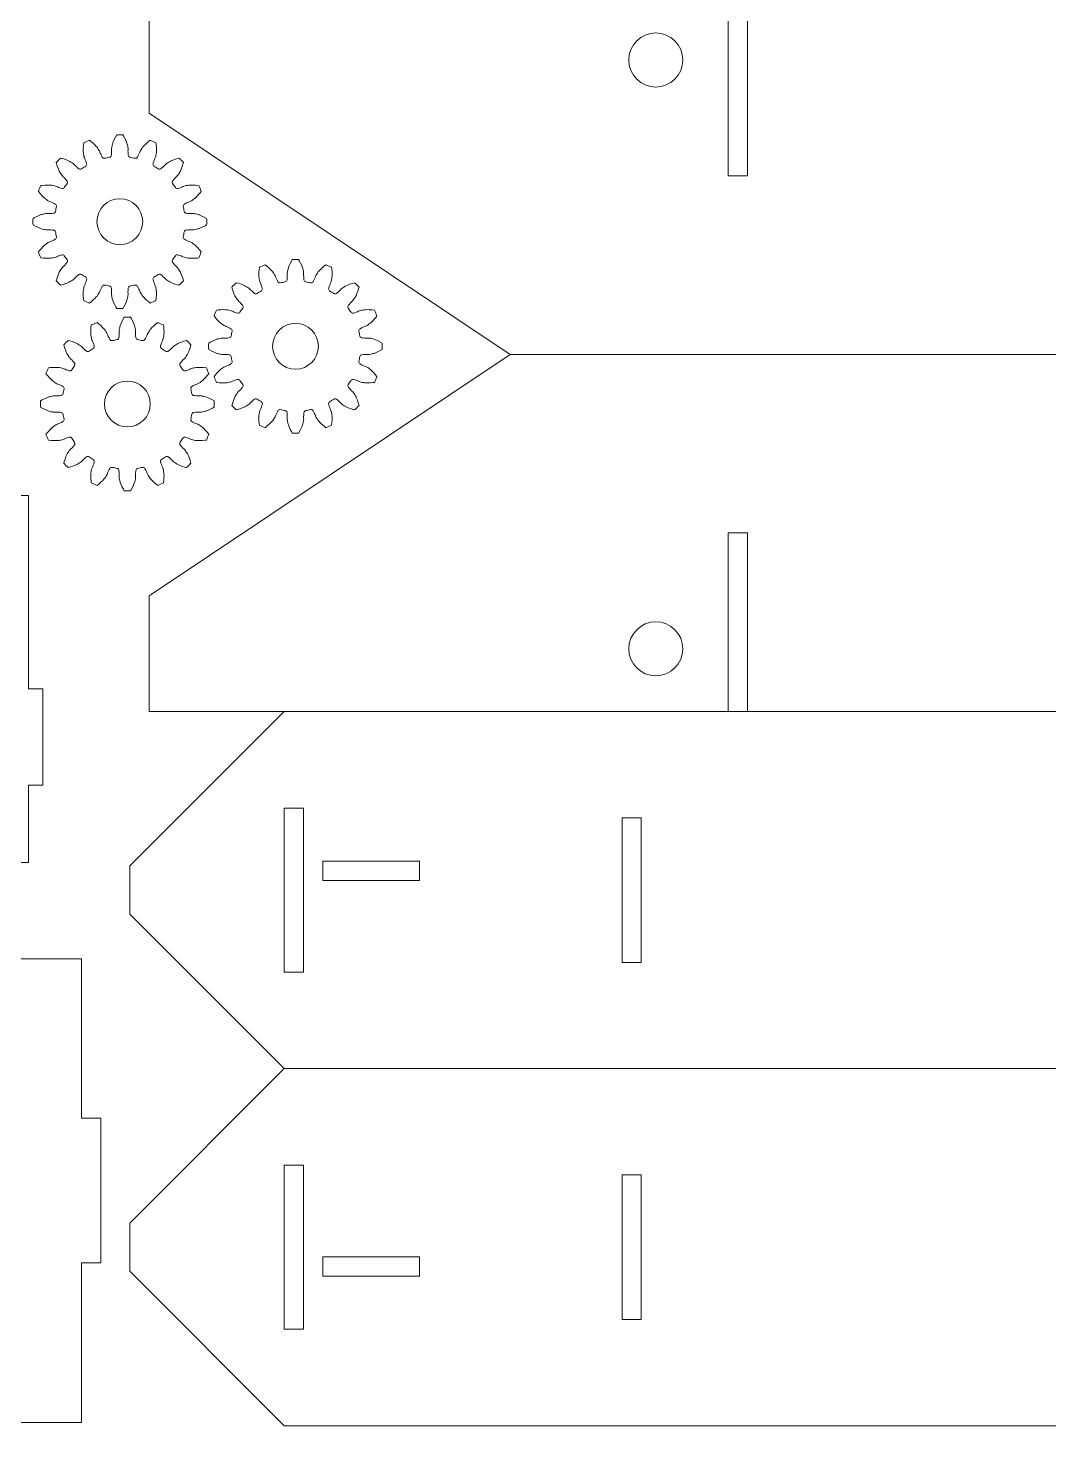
# Model space of a CAD drawing. Header units: millimetres. Extents: x -605 to 605, y -148 to 150.
# Drawn here: x 120.3 to 226, y -145.3 to 1.2 of the extents above; entities that cross this region are included whole.
import ezdxf

# ---------------------------------------------------------------- set-up
doc = ezdxf.new("R2010")
doc.units = ezdxf.units.MM
doc.header["$MEASUREMENT"] = 0
doc.layers.add('Default', color=7, linetype='Continuous')
doc.layers.add('PHOTOGATE_OBSTRU', color=7, linetype='Continuous')

msp = doc.modelspace()

# ---------------------------------------------------------------- linework, layer by layer
at = {"layer": 'Default', "color": 250, "lineweight": 9}
for points in [[(170.2183, -32.6154), (132.8017, -7.6154), (132.8017, 4.3846), (192.8017, 4.3846), (192.8017, -14.1154), (194.8017, -14.1154), (194.8017, 4.3846), (399.8017, 4.3846), (399.8017, -14.1154), (401.8017, -14.1154), (401.8017, 4.3846), (452.8017, 4.3846), (452.8017, -0.6154), (420.8017, -32.6154)], [(146.8017, -106.6154), (130.8017, -90.6154), (130.8017, -85.6154), (146.8017, -69.6154), (132.8017, -69.6154), (132.8017, -57.6154), (170.2183, -32.6154), (420.8017, -32.6154), (452.8017, -64.6154), (452.8017, -69.6154), (401.8017, -69.6154), (401.8017, -51.1154), (399.8017, -51.1154), (399.8017, -69.6154), (194.8017, -69.6154), (194.8017, -51.1154), (192.8017, -51.1154), (192.8017, -69.6154)], [(146.8017, -69.6154), (229.8017, -69.6154), (229.8017, -71.1154), (244.8017, -71.1154), (244.8017, -69.6154)], [(436.5517, -143.6154), (405.8017, -143.6154), (405.8017, -142.1154), (390.8017, -142.1154), (390.8017, -143.6154), (325.3017, -143.6154), (325.3017, -142.1154), (310.3017, -142.1154), (310.3017, -143.6154), (244.8017, -143.6154), (244.8017, -142.1154), (229.8017, -142.1154), (229.8017, -143.6154), (146.8017, -143.6154), (130.8017, -127.6154), (130.8017, -122.6154), (146.8017, -106.6154), (436.5517, -106.6154)]]:
    msp.add_lwpolyline(points, dxfattribs=at)
at = {"layer": 'Default', "color": 240, "lineweight": 9}
for points in [[(148.8017, -96.6154), (146.8017, -96.6154), (146.8017, -79.6154), (148.8017, -79.6154), (148.8017, -96.6154)], [(181.8017, -80.6154), (181.8017, -95.6154), (183.8017, -95.6154), (183.8017, -80.6154), (181.8017, -80.6154)], [(150.8017, -87.1154), (160.8017, -87.1154), (160.8017, -85.1154), (150.8017, -85.1154), (150.8017, -87.1154)], [(148.8017, -116.6154), (146.8017, -116.6154), (146.8017, -133.6154), (148.8017, -133.6154), (148.8017, -116.6154)], [(181.8017, -132.6154), (181.8017, -117.6154), (183.8017, -117.6154), (183.8017, -132.6154), (181.8017, -132.6154)], [(150.8017, -126.1154), (160.8017, -126.1154), (160.8017, -128.1154), (150.8017, -128.1154), (150.8017, -126.1154)]]:
    msp.add_lwpolyline(points, dxfattribs=at)
for points in [[(182.5017, -2.1155), (182.5017, -3.6619), (183.7553, -4.9155), (185.3017, -4.9155), (186.8481, -4.9155), (188.1017, -3.6619), (188.1017, -2.1155), (188.1017, -0.5691), (186.8481, 0.6846), (185.3017, 0.6846), (183.7553, 0.6846), (182.5017, -0.5691), (182.5017, -2.1155)], [(129.7643, -21.2395), (131.076, -21.2395), (132.1393, -20.1762), (132.1393, -18.8645), (132.1393, -17.5528), (131.076, -16.4895), (129.7643, -16.4895), (128.4527, -16.4895), (127.3893, -17.5528), (127.3893, -18.8645), (127.3893, -20.1762), (128.4526, -21.2395), (129.7643, -21.2395)], [(147.9642, -34.1501), (149.2759, -34.1501), (150.3392, -33.0868), (150.3392, -31.7751), (150.3392, -30.4634), (149.2759, -29.4001), (147.9642, -29.4001), (146.6526, -29.4001), (145.5892, -30.4634), (145.5892, -31.7751), (145.5892, -33.0868), (146.6525, -34.1501), (147.9642, -34.1501)], [(130.5468, -40.1287), (131.8585, -40.1287), (132.9218, -39.0655), (132.9218, -37.7537), (132.9218, -36.4421), (131.8585, -35.3787), (130.5468, -35.3787), (129.2352, -35.3787), (128.1718, -36.4421), (128.1718, -37.7537), (128.1718, -39.0655), (129.2351, -40.1287), (130.5468, -40.1287)], [(182.5017, -63.1155), (182.5017, -61.5691), (183.7553, -60.3155), (185.3017, -60.3155), (186.8481, -60.3155), (188.1017, -61.5691), (188.1017, -63.1155), (188.1017, -64.6619), (186.8481, -65.9155), (185.3017, -65.9155), (183.7553, -65.9155), (182.5017, -64.6619), (182.5017, -63.1155)]]:
    msp.add_open_spline(points, degree=3, knots=[0, 0, 0, 0, 1, 1, 1, 2, 2, 2, 3, 3, 3, 4, 4, 4, 4], dxfattribs=at)
at = {"layer": 'Default', "color": 250, "lineweight": 9}
for points in [[(130.6389, -25.7426), (130.6512, -25.6411), (130.7241, -25.5572), (130.823, -25.531), (130.9957, -25.5035), (131.1673, -25.4694), (131.3374, -25.4286), (131.4388, -25.415), (131.5383, -25.4646), (131.5885, -25.5538), (131.6996, -25.751), (131.8019, -25.987), (131.8253, -26.0557), (131.8558, -26.1453), (131.9066, -26.2482), (131.9244, -26.2773), (132.013, -26.4222), (132.1551, -26.6093), (132.204, -26.6666), (132.3785, -26.871), (132.759, -27.19), (132.9057, -27.2985), (133.109, -27.2227), (133.3095, -27.1397), (133.5067, -27.0495), (133.5607, -26.6892), (133.5666, -26.2407), (133.5561, -26.1066), (133.5444, -25.9573), (133.4986, -25.7166), (133.4786, -25.6335), (133.4626, -25.5671), (133.4128, -25.4492), (133.3919, -25.4067), (133.328, -25.2768), (133.235, -24.9936), (133.2045, -24.8844), (133.1769, -24.7858), (133.2122, -24.6805), (133.2935, -24.6184), (133.4426, -24.5268), (133.5881, -24.4297), (133.7296, -24.327), (133.8181, -24.2756), (133.929, -24.2833), (134.0095, -24.3465), (134.1876, -24.4863), (134.3724, -24.6651), (134.4203, -24.7195), (134.4828, -24.7907), (134.5692, -24.8664), (134.5967, -24.8864), (134.7341, -24.9864), (134.937, -25.1049), (135.0041, -25.1391), (135.2434, -25.2611), (135.7171, -25.4103), (135.8941, -25.4543), (136.0529, -25.3066), (136.2064, -25.1531), (136.3541, -24.9942), (136.2661, -24.6407), (136.1, -24.2242), (136.0389, -24.1042), (135.9709, -23.9708), (135.8365, -23.766), (135.7862, -23.6969), (135.7461, -23.6418), (135.655, -23.5517), (135.6194, -23.5205), (135.5106, -23.4249), (135.3163, -23.1989), (135.2463, -23.1097), (135.1832, -23.0292), (135.1754, -22.9183), (135.2268, -22.8298), (135.3295, -22.6883), (135.4268, -22.5428), (135.5182, -22.3937), (135.5803, -22.3124), (135.6857, -22.2771), (135.7842, -22.3047), (136.0023, -22.3656), (136.2415, -22.46), (136.3066, -22.4921), (136.3915, -22.5339), (136.5002, -22.5708), (136.5334, -22.5788), (136.6985, -22.6186), (136.9313, -22.6504), (137.0064, -22.6563), (137.2742, -22.6774), (137.7689, -22.634), (137.9493, -22.6069), (138.0395, -22.4095), (138.1226, -22.2091), (138.1983, -22.0059), (137.9817, -21.7129), (137.6687, -21.3916), (137.5664, -21.3042), (137.4526, -21.207), (137.25, -21.0692), (137.1771, -21.0246), (137.119, -20.989), (137.0003, -20.9407), (136.9555, -20.9254), (136.8185, -20.8787), (136.5524, -20.7442), (136.4536, -20.6887), (136.3644, -20.6385), (136.3149, -20.539), (136.3285, -20.4376), (136.3692, -20.2675), (136.4034, -20.0959), (136.4308, -19.9232), (136.457, -19.8243), (136.5409, -19.7513), (136.6425, -19.7391), (136.8672, -19.7118), (137.1244, -19.7077), (137.1968, -19.7124), (137.2912, -19.7185), (137.4058, -19.7109), (137.4395, -19.7056), (137.6073, -19.6792), (137.8345, -19.6195), (137.9062, -19.5961), (138.1617, -19.5133), (138.6021, -19.2838), (138.7584, -19.1898), (138.7663, -18.9729), (138.7663, -18.756), (138.7584, -18.5392), (138.4462, -18.3513), (138.0341, -18.1744), (137.9062, -18.1328), (137.7638, -18.0865), (137.5238, -18.0367), (137.4395, -18.0234), (137.3721, -18.0127), (137.244, -18.0136), (137.1968, -18.0166), (137.0523, -18.0259), (136.755, -18.0035), (136.6425, -17.9899), (136.5409, -17.9777), (136.457, -17.9047), (136.4308, -17.8058), (136.4034, -17.633), (136.3692, -17.4615), (136.3285, -17.2913), (136.3149, -17.19), (136.3644, -17.0906), (136.4536, -17.0404), (136.6509, -16.9292), (136.8868, -16.8269), (136.9555, -16.8036), (137.0451, -16.773), (137.148, -16.7222), (137.1771, -16.7044), (137.3221, -16.6158), (137.5091, -16.4737), (137.5664, -16.4248), (137.7708, -16.2503), (138.0898, -15.8698), (138.1983, -15.7231), (138.1226, -15.5198), (138.0395, -15.3194), (137.9493, -15.1221), (137.589, -15.0681), (137.1405, -15.0622), (137.0064, -15.0727), (136.8571, -15.0844), (136.6164, -15.1303), (136.5334, -15.1502), (136.4671, -15.1662), (136.349, -15.216), (136.3066, -15.2369), (136.1767, -15.3008), (135.8934, -15.3938), (135.7842, -15.4244), (135.6857, -15.4519), (135.5803, -15.4166), (135.5182, -15.3353), (135.4268, -15.1862), (135.3295, -15.0407), (135.2268, -14.8992), (135.1754, -14.8107), (135.1832, -14.6998), (135.2463, -14.6192), (135.3861, -14.4412), (135.5649, -14.2564), (135.6194, -14.2085), (135.6905, -14.146), (135.7662, -14.0597), (135.7862, -14.032), (135.8862, -13.8948), (136.0047, -13.6919), (136.0389, -13.6248), (136.1609, -13.3854), (136.3101, -12.9117), (136.3541, -12.7347), (136.2064, -12.5759), (136.0529, -12.4224), (135.8941, -12.2747), (135.5406, -12.3627), (135.124, -12.5289), (135.0041, -12.5899), (134.8706, -12.6579), (134.6658, -12.7922), (134.5967, -12.8426), (134.5416, -12.8827), (134.4516, -12.9739), (134.4203, -13.0094), (134.3248, -13.1182), (134.0987, -13.3125), (134.0095, -13.3825), (133.929, -13.4457), (133.8181, -13.4534), (133.7296, -13.402), (133.5881, -13.2993), (133.4426, -13.2021), (133.2935, -13.1106), (133.2122, -13.0485), (133.1769, -12.9432), (133.2045, -12.8445), (133.2654, -12.6266), (133.3599, -12.3873), (133.3919, -12.3223), (133.4337, -12.2373), (133.4706, -12.1286), (133.4786, -12.0955), (133.5184, -11.9303), (133.5502, -11.6975), (133.5561, -11.6224), (133.5773, -11.3546), (133.5338, -10.8599), (133.5067, -10.6795), (133.3095, -10.5893), (133.109, -10.5062), (132.9057, -10.4305), (132.6127, -10.6471), (132.2914, -10.96), (132.204, -11.0624), (132.1068, -11.1762), (131.969, -11.3789), (131.9244, -11.4517), (131.8888, -11.5098), (131.8405, -11.6285), (131.8253, -11.6733), (131.7787, -11.8104), (131.6441, -12.0764), (131.5885, -12.1752), (131.5383, -12.2644), (131.4388, -12.314), (131.3374, -12.3004), (131.1673, -12.2596), (130.9957, -12.2254), (130.823, -12.198), (130.7241, -12.1718), (130.6512, -12.0879), (130.6389, -11.9864), (130.6118, -11.7616), (130.6075, -11.5044), (130.6122, -11.432), (130.6183, -11.3376), (130.6107, -11.2229), (130.6054, -11.1893), (130.579, -11.0215), (130.5193, -10.7943), (130.4961, -10.7226), (130.4131, -10.4671), (130.1836, -10.0267), (130.0896, -9.8704), (129.8728, -9.8624), (129.6558, -9.8624), (129.439, -9.8704), (129.2513, -10.1826), (129.0742, -10.5947), (129.0326, -10.7226), (128.9863, -10.8651), (128.9365, -11.105), (128.9232, -11.1893), (128.9126, -11.2567), (128.9134, -11.3848), (128.9164, -11.432), (128.9258, -11.5764), (128.9033, -11.8738), (128.8897, -11.9864), (128.8775, -12.0879), (128.8046, -12.1718), (128.7057, -12.198), (128.5329, -12.2254), (128.3613, -12.2596), (128.1912, -12.3004), (128.0898, -12.314), (127.9904, -12.2644), (127.9402, -12.1752), (127.8291, -11.978), (127.7268, -11.742), (127.7034, -11.6733), (127.6729, -11.5837), (127.622, -11.4808), (127.6043, -11.4517), (127.5156, -11.3067), (127.3735, -11.1197), (127.3246, -11.0624), (127.1502, -10.858), (126.7696, -10.539), (126.6229, -10.4305), (126.4197, -10.5062), (126.2192, -10.5893), (126.0219, -10.6795), (125.9679, -11.0397), (125.962, -11.4883), (125.9725, -11.6224), (125.9843, -11.7716), (126.0301, -12.0123), (126.0501, -12.0955), (126.066, -12.1618), (126.1158, -12.2798), (126.1367, -12.3223), (126.2006, -12.4521), (126.2937, -12.7354), (126.3242, -12.8445), (126.3517, -12.9432), (126.3164, -13.0485), (126.2351, -13.1106), (126.086, -13.2021), (125.9405, -13.2993), (125.799, -13.402), (125.7105, -13.4534), (125.5997, -13.4457), (125.5192, -13.3825), (125.341, -13.2426), (125.1562, -13.0639), (125.1083, -13.0094), (125.0458, -12.9383), (124.9595, -12.8626), (124.9319, -12.8426), (124.7946, -12.7426), (124.5917, -12.6241), (124.5246, -12.5899), (124.2852, -12.4679), (123.8115, -12.3187), (123.6345, -12.2747), (123.4757, -12.4224), (123.3223, -12.5759), (123.1745, -12.7347), (123.2625, -13.0883), (123.4287, -13.5049), (123.4897, -13.6248), (123.5577, -13.7582), (123.6922, -13.963), (123.7424, -14.032), (123.7825, -14.0873), (123.8737, -14.1773), (123.9092, -14.2085), (124.018, -14.304), (124.2123, -14.5301), (124.2823, -14.6192), (124.3455, -14.6998), (124.3532, -14.8107), (124.3018, -14.8992), (124.1991, -15.0407), (124.1019, -15.1862), (124.0104, -15.3353), (123.9483, -15.4166), (123.843, -15.4519), (123.7444, -15.4244), (123.5264, -15.3633), (123.2872, -15.2689), (123.2221, -15.2369), (123.1371, -15.1951), (123.0284, -15.1582), (122.9953, -15.1502), (122.8301, -15.1104), (122.5974, -15.0786), (122.5223, -15.0727), (122.2544, -15.0516), (121.7597, -15.095), (121.5793, -15.1221), (121.4891, -15.3194), (121.4061, -15.5198), (121.3304, -15.7231), (121.547, -16.0161), (121.8599, -16.3374), (121.9622, -16.4248), (122.0761, -16.522), (122.2787, -16.6599), (122.3515, -16.7044), (122.4097, -16.74), (122.5283, -16.7883), (122.5731, -16.8036), (122.7102, -16.8502), (122.9763, -16.9847), (123.0751, -17.0404), (123.1642, -17.0906), (123.2138, -17.19), (123.2002, -17.2913), (123.1594, -17.4615), (123.1253, -17.633), (123.0979, -17.8058), (123.0716, -17.9047), (122.9878, -17.9777), (122.8862, -17.9899), (122.6614, -18.0171), (122.4042, -18.0213), (122.3319, -18.0166), (122.2374, -18.0105), (122.1228, -18.0181), (122.0892, -18.0234), (121.9213, -18.0498), (121.6941, -18.1095), (121.6225, -18.1328), (121.3669, -18.2157), (120.9265, -18.4452), (120.7702, -18.5392), (120.7624, -18.756), (120.7624, -18.9729), (120.7702, -19.1898), (121.0824, -19.3776), (121.4945, -19.5546), (121.6225, -19.5961), (121.7649, -19.6425), (122.0048, -19.6923), (122.0892, -19.7056), (122.1565, -19.7163), (122.2846, -19.7154), (122.3319, -19.7124), (122.4763, -19.703), (122.7736, -19.7254), (122.8862, -19.7391), (122.9878, -19.7513), (123.0716, -19.8243), (123.0979, -19.9232), (123.1253, -20.0959), (123.1594, -20.2675), (123.2002, -20.4376), (123.2138, -20.539), (123.1642, -20.6385), (123.0751, -20.6887), (122.8778, -20.7997), (122.6418, -20.9021), (122.5731, -20.9254), (122.4835, -20.956), (122.3806, -21.0068), (122.3515, -21.0246), (122.2066, -21.1132), (122.0195, -21.2553), (121.9622, -21.3042), (121.7579, -21.4786), (121.4388, -21.8592), (121.3304, -22.0059), (121.4061, -22.2091), (121.4891, -22.4095), (121.5793, -22.6069), (121.9396, -22.6609), (122.3881, -22.6668), (122.5223, -22.6563), (122.6715, -22.6446), (122.9122, -22.5987), (122.9953, -22.5788), (123.0616, -22.5628), (123.1796, -22.513), (123.2221, -22.4921), (123.3519, -22.4282), (123.6352, -22.3352), (123.7444, -22.3047), (123.843, -22.2771), (123.9484, -22.3124), (124.0104, -22.3937), (124.1019, -22.5428), (124.1991, -22.6883), (124.3018, -22.8298), (124.3532, -22.9183), (124.3455, -23.0292), (124.2823, -23.1097), (124.1426, -23.2878), (123.9637, -23.4726), (123.9092, -23.5205), (123.8381, -23.583), (123.7625, -23.6693), (123.7424, -23.6969), (123.6424, -23.8341), (123.524, -24.037), (123.4897, -24.1042), (123.3677, -24.3436), (123.2186, -24.8173), (123.1745, -24.9942), (123.3223, -25.1531), (123.4757, -25.3066), (123.6345, -25.4543), (123.9881, -25.3663), (124.4047, -25.2001), (124.5246, -25.1391), (124.658, -25.0711), (124.8629, -24.9367), (124.9319, -24.8864), (124.9871, -24.8463), (125.0771, -24.7551), (125.1083, -24.7195), (125.2038, -24.6108), (125.43, -24.4165), (125.5192, -24.3465), (125.5997, -24.2833), (125.7105, -24.2756), (125.799, -24.327), (125.9405, -24.4297), (126.086, -24.5268), (126.2351, -24.6184), (126.3164, -24.6805), (126.3517, -24.7858), (126.3242, -24.8844), (126.2632, -25.1024), (126.1687, -25.3417), (126.1367, -25.4067), (126.0949, -25.4917), (126.0581, -25.6004), (126.0501, -25.6335), (126.0102, -25.7987), (125.9785, -26.0315), (125.9725, -26.1066), (125.9514, -26.3744), (125.9949, -26.8691), (126.0219, -27.0495), (126.2192, -27.1397), (126.4197, -27.2227), (126.6229, -27.2985), (126.9159, -27.0819), (127.2372, -26.7689), (127.3246, -26.6666), (127.4219, -26.5528), (127.5597, -26.3502), (127.6043, -26.2773), (127.6399, -26.2192), (127.6881, -26.1004), (127.7034, -26.0557), (127.75, -25.9186), (127.8845, -25.6525), (127.9402, -25.5538), (127.9904, -25.4646), (128.0898, -25.415), (128.1912, -25.4286), (128.3613, -25.4694), (128.5329, -25.5035), (128.7057, -25.531), (128.8046, -25.5572), (128.8775, -25.6411), (128.8897, -25.7426), (128.9169, -25.9674), (128.9211, -26.2245), (128.9164, -26.297), (128.9103, -26.3914), (128.9179, -26.506), (128.9232, -26.5397), (128.9496, -26.7075), (129.0093, -26.9347), (129.0326, -27.0064), (129.1155, -27.2619), (129.345, -27.7023), (129.439, -27.8586), (129.6558, -27.8665), (129.8728, -27.8665), (130.0896, -27.8586), (130.2774, -27.5464), (130.4545, -27.1343), (130.4961, -27.0064), (130.5423, -26.864), (130.5921, -26.624), (130.6054, -26.5397), (130.6161, -26.4723), (130.6153, -26.3442), (130.6122, -26.297), (130.6028, -26.1525), (130.6253, -25.8552), (130.6389, -25.7426)], [(148.8388, -38.6532), (148.8511, -38.5517), (148.924, -38.4677), (149.0229, -38.4416), (149.1956, -38.4141), (149.3672, -38.38), (149.5373, -38.3392), (149.6387, -38.3256), (149.7382, -38.3752), (149.7884, -38.4643), (149.8995, -38.6616), (150.0018, -38.8975), (150.0252, -38.9663), (150.0557, -39.0559), (150.1065, -39.1588), (150.1243, -39.1878), (150.2129, -39.3328), (150.355, -39.5199), (150.4039, -39.5772), (150.5784, -39.7816), (150.9589, -40.1006), (151.1056, -40.2091), (151.3089, -40.1333), (151.5094, -40.0503), (151.7066, -39.96), (151.7606, -39.5998), (151.7665, -39.1513), (151.756, -39.0172), (151.7443, -38.8679), (151.6985, -38.6272), (151.6785, -38.5441), (151.6625, -38.4778), (151.6127, -38.3598), (151.5918, -38.3173), (151.5279, -38.1875), (151.4349, -37.9042), (151.4044, -37.795), (151.3768, -37.6964), (151.4121, -37.5911), (151.4934, -37.529), (151.6425, -37.4375), (151.788, -37.3402), (151.9295, -37.2376), (152.018, -37.1862), (152.1289, -37.1939), (152.2094, -37.2571), (152.3875, -37.3969), (152.5723, -37.5757), (152.6202, -37.6302), (152.6827, -37.7013), (152.7691, -37.777), (152.7966, -37.797), (152.934, -37.897), (153.1369, -38.0155), (153.204, -38.0497), (153.4433, -38.1717), (153.917, -38.3209), (154.094, -38.3649), (154.2528, -38.2172), (154.4063, -38.0637), (154.554, -37.9049), (154.466, -37.5513), (154.2999, -37.1348), (154.2388, -37.0148), (154.1708, -36.8814), (154.0364, -36.6766), (153.9861, -36.6075), (153.946, -36.5524), (153.8549, -36.4623), (153.8193, -36.4311), (153.7105, -36.3356), (153.5162, -36.1095), (153.4462, -36.0203), (153.3831, -35.9398), (153.3753, -35.8289), (153.4267, -35.7404), (153.5294, -35.5989), (153.6267, -35.4534), (153.7181, -35.3042), (153.7802, -35.2229), (153.8856, -35.1877), (153.9841, -35.2152), (154.2022, -35.2762), (154.4414, -35.3707), (154.5065, -35.4027), (154.5914, -35.4445), (154.7001, -35.4814), (154.7333, -35.4894), (154.8984, -35.5292), (155.1312, -35.561), (155.2063, -35.5669), (155.4741, -35.588), (155.9688, -35.5446), (156.1492, -35.5175), (156.2394, -35.3202), (156.3225, -35.1198), (156.3982, -34.9165), (156.1816, -34.6235), (155.8686, -34.3022), (155.7663, -34.2148), (155.6525, -34.1176), (155.4499, -33.9797), (155.377, -33.9352), (155.3189, -33.8996), (155.2002, -33.8513), (155.1554, -33.8359), (155.0184, -33.7894), (154.7523, -33.6549), (154.6535, -33.5993), (154.5643, -33.549), (154.5148, -33.4496), (154.5284, -33.3482), (154.5691, -33.1781), (154.6033, -33.0065), (154.6307, -32.8338), (154.6569, -32.7349), (154.7408, -32.6619), (154.8424, -32.6497), (155.0671, -32.6225), (155.3243, -32.6183), (155.3967, -32.623), (155.4911, -32.6291), (155.6057, -32.6215), (155.6394, -32.6162), (155.8072, -32.5898), (156.0344, -32.5301), (156.1061, -32.5068), (156.3616, -32.4239), (156.802, -32.1944), (156.9583, -32.1004), (156.9662, -31.8836), (156.9662, -31.6666), (156.9583, -31.4498), (156.6461, -31.262), (156.234, -31.085), (156.1061, -31.0434), (155.9637, -30.9971), (155.7237, -30.9473), (155.6394, -30.934), (155.572, -30.9233), (155.4439, -30.9242), (155.3967, -30.9272), (155.2522, -30.9366), (154.9549, -30.9141), (154.8424, -30.9005), (154.7408, -30.8883), (154.6569, -30.8153), (154.6307, -30.7164), (154.6033, -30.5437), (154.5691, -30.3721), (154.5284, -30.202), (154.5148, -30.1006), (154.5643, -30.0012), (154.6535, -29.951), (154.8508, -29.8399), (155.0867, -29.7374), (155.1554, -29.7142), (155.245, -29.6835), (155.3479, -29.6328), (155.377, -29.615), (155.522, -29.5264), (155.709, -29.3843), (155.7663, -29.3354), (155.9707, -29.161), (156.2897, -28.7804), (156.3982, -28.6337), (156.3225, -28.4304), (156.2394, -28.23), (156.1492, -28.0327), (155.7889, -27.9787), (155.3404, -27.9728), (155.2063, -27.9833), (155.057, -27.995), (154.8163, -28.0409), (154.7333, -28.0608), (154.667, -28.0768), (154.5489, -28.1266), (154.5065, -28.1475), (154.3766, -28.2114), (154.0933, -28.3044), (153.9841, -28.335), (153.8856, -28.3624), (153.7802, -28.3272), (153.7181, -28.2459), (153.6267, -28.0968), (153.5294, -27.9513), (153.4267, -27.8098), (153.3753, -27.7213), (153.3831, -27.6104), (153.4462, -27.5299), (153.586, -27.3518), (153.7648, -27.167), (153.8193, -27.1191), (153.8904, -27.0566), (153.9661, -26.9703), (153.9861, -26.9427), (154.0861, -26.8054), (154.2046, -26.6025), (154.2388, -26.5354), (154.3608, -26.296), (154.51, -25.8223), (154.554, -25.6453), (154.4063, -25.4865), (154.2528, -25.333), (154.094, -25.1853), (153.7405, -25.2733), (153.3239, -25.4394), (153.204, -25.5005), (153.0705, -25.5685), (152.8657, -25.7029), (152.7966, -25.7532), (152.7415, -25.7933), (152.6515, -25.8845), (152.6202, -25.92), (152.5247, -26.0288), (152.2986, -26.2231), (152.2094, -26.2931), (152.1289, -26.3563), (152.018, -26.364), (151.9295, -26.3126), (151.788, -26.2099), (151.6425, -26.1127), (151.4934, -26.0212), (151.4121, -25.9591), (151.3768, -25.8538), (151.4044, -25.7552), (151.4653, -25.5372), (151.5598, -25.2979), (151.5918, -25.2329), (151.6336, -25.1479), (151.6705, -25.0392), (151.6785, -25.0061), (151.7183, -24.8409), (151.7501, -24.6081), (151.756, -24.533), (151.7772, -24.2652), (151.7337, -23.7705), (151.7066, -23.5901), (151.5094, -23.4999), (151.3089, -23.4169), (151.1056, -23.3411), (150.8126, -23.5576), (150.4913, -23.8707), (150.4039, -23.9729), (150.3067, -24.0868), (150.1689, -24.2895), (150.1243, -24.3623), (150.0887, -24.4204), (150.0404, -24.5391), (150.0252, -24.5839), (149.9786, -24.721), (149.844, -24.9871), (149.7884, -25.0858), (149.7382, -25.1749), (149.6387, -25.2245), (149.5373, -25.2109), (149.3672, -25.1702), (149.1956, -25.1361), (149.0229, -25.1086), (148.924, -25.0824), (148.8511, -24.9985), (148.8388, -24.897), (148.8117, -24.6722), (148.8074, -24.415), (148.8121, -24.3426), (148.8182, -24.2482), (148.8106, -24.1336), (148.8053, -24.0999), (148.7789, -23.9321), (148.7192, -23.7048), (148.696, -23.6332), (148.613, -23.3777), (148.3835, -22.9373), (148.2895, -22.781), (148.0727, -22.7731), (147.8557, -22.7731), (147.6389, -22.781), (147.4512, -23.0932), (147.2741, -23.5053), (147.2325, -23.6332), (147.1862, -23.7757), (147.1364, -24.0156), (147.1231, -24.0999), (147.1125, -24.1672), (147.1133, -24.2954), (147.1163, -24.3426), (147.1257, -24.4871), (147.1032, -24.7844), (147.0896, -24.897), (147.0774, -24.9985), (147.0045, -25.0824), (146.9056, -25.1086), (146.7328, -25.1361), (146.5612, -25.1702), (146.3911, -25.2109), (146.2897, -25.2245), (146.1903, -25.1749), (146.1401, -25.0858), (146.029, -24.8886), (145.9267, -24.6526), (145.9033, -24.5839), (145.8728, -24.4942), (145.8219, -24.3914), (145.8042, -24.3623), (145.7155, -24.2174), (145.5734, -24.0302), (145.5245, -23.9729), (145.3501, -23.7686), (144.9695, -23.4496), (144.8228, -23.3411), (144.6196, -23.4169), (144.4191, -23.4999), (144.2218, -23.5901), (144.1678, -23.9504), (144.1619, -24.3989), (144.1724, -24.533), (144.1842, -24.6823), (144.23, -24.923), (144.25, -25.0061), (144.2659, -25.0724), (144.3157, -25.1903), (144.3366, -25.2329), (144.4005, -25.3627), (144.4936, -25.646), (144.5241, -25.7552), (144.5516, -25.8538), (144.5163, -25.9591), (144.435, -26.0212), (144.2859, -26.1127), (144.1404, -26.2099), (143.9989, -26.3126), (143.9104, -26.364), (143.7996, -26.3563), (143.7191, -26.2931), (143.5409, -26.1533), (143.3561, -25.9745), (143.3082, -25.92), (143.2457, -25.8489), (143.1594, -25.7732), (143.1318, -25.7532), (142.9945, -25.6532), (142.7916, -25.5347), (142.7245, -25.5005), (142.4851, -25.3785), (142.0114, -25.2293), (141.8344, -25.1853), (141.6756, -25.333), (141.5222, -25.4865), (141.3744, -25.6453), (141.4624, -25.9989), (141.6286, -26.4155), (141.6896, -26.5354), (141.7576, -26.6688), (141.8921, -26.8735), (141.9423, -26.9427), (141.9824, -26.9979), (142.0736, -27.0879), (142.1091, -27.1191), (142.2179, -27.2146), (142.4122, -27.4407), (142.4822, -27.5299), (142.5454, -27.6104), (142.5531, -27.7213), (142.5017, -27.8098), (142.399, -27.9513), (142.3018, -28.0968), (142.2103, -28.2459), (142.1482, -28.3272), (142.0429, -28.3624), (141.9443, -28.335), (141.7263, -28.274), (141.4871, -28.1795), (141.422, -28.1475), (141.337, -28.1056), (141.2283, -28.0687), (141.1952, -28.0608), (141.03, -28.021), (140.7973, -27.9892), (140.7222, -27.9833), (140.4543, -27.9622), (139.9596, -28.0056), (139.7792, -28.0327), (139.689, -28.23), (139.606, -28.4304), (139.5303, -28.6337), (139.7469, -28.9267), (140.0598, -29.248), (140.1621, -29.3354), (140.276, -29.4326), (140.4786, -29.5705), (140.5514, -29.615), (140.6096, -29.6506), (140.7282, -29.6989), (140.773, -29.7142), (140.9101, -29.7608), (141.1762, -29.8953), (141.275, -29.951), (141.3641, -30.0012), (141.4137, -30.1006), (141.4001, -30.202), (141.3593, -30.3721), (141.3252, -30.5437), (141.2978, -30.7164), (141.2715, -30.8153), (141.1877, -30.8883), (141.0861, -30.9005), (140.8613, -30.9277), (140.6041, -30.9319), (140.5318, -30.9272), (140.4373, -30.9211), (140.3227, -30.9287), (140.2891, -30.934), (140.1212, -30.9604), (139.894, -31.02), (139.8224, -31.0434), (139.5668, -31.1263), (139.1264, -31.3558), (138.9701, -31.4498), (138.9623, -31.6666), (138.9623, -31.8836), (138.9701, -32.1004), (139.2823, -32.2882), (139.6944, -32.4652), (139.8224, -32.5068), (139.9648, -32.5531), (140.2047, -32.6029), (140.2891, -32.6162), (140.3564, -32.6269), (140.4845, -32.626), (140.5318, -32.623), (140.6762, -32.6136), (140.9735, -32.6361), (141.0861, -32.6497), (141.1877, -32.6619), (141.2715, -32.7349), (141.2978, -32.8338), (141.3252, -33.0065), (141.3593, -33.1781), (141.4001, -33.3482), (141.4137, -33.4496), (141.3641, -33.549), (141.275, -33.5993), (141.0777, -33.7103), (140.8417, -33.8127), (140.773, -33.8359), (140.6834, -33.8666), (140.5805, -33.9174), (140.5514, -33.9352), (140.4065, -34.0238), (140.2194, -34.1659), (140.1621, -34.2148), (139.9578, -34.3892), (139.6387, -34.7698), (139.5303, -34.9165), (139.606, -35.1198), (139.689, -35.3202), (139.7792, -35.5175), (140.1395, -35.5715), (140.588, -35.5773), (140.7222, -35.5669), (140.8714, -35.5551), (141.1121, -35.5093), (141.1952, -35.4894), (141.2615, -35.4734), (141.3795, -35.4236), (141.422, -35.4027), (141.5518, -35.3388), (141.8351, -35.2458), (141.9443, -35.2152), (142.0429, -35.1877), (142.1483, -35.2229), (142.2103, -35.3042), (142.3018, -35.4534), (142.399, -35.5989), (142.5017, -35.7404), (142.5531, -35.8289), (142.5454, -35.9398), (142.4822, -36.0203), (142.3425, -36.1984), (142.1636, -36.3832), (142.1091, -36.4311), (142.038, -36.4936), (141.9624, -36.5798), (141.9423, -36.6075), (141.8423, -36.7448), (141.7239, -36.9477), (141.6896, -37.0148), (141.5676, -37.2542), (141.4185, -37.7279), (141.3744, -37.9049), (141.5222, -38.0637), (141.6756, -38.2172), (141.8344, -38.3649), (142.188, -38.2768), (142.6046, -38.1107), (142.7245, -38.0497), (142.8579, -37.9817), (143.0628, -37.8473), (143.1318, -37.797), (143.187, -37.7569), (143.277, -37.6657), (143.3082, -37.6302), (143.4037, -37.5214), (143.6299, -37.3271), (143.7191, -37.2571), (143.7996, -37.1939), (143.9104, -37.1862), (143.9989, -37.2376), (144.1404, -37.3402), (144.2859, -37.4375), (144.435, -37.529), (144.5163, -37.5911), (144.5516, -37.6964), (144.5241, -37.795), (144.4631, -38.013), (144.3686, -38.2523), (144.3366, -38.3173), (144.2948, -38.4023), (144.258, -38.511), (144.25, -38.5441), (144.2101, -38.7093), (144.1784, -38.9421), (144.1724, -39.0172), (144.1513, -39.285), (144.1948, -39.7797), (144.2218, -39.96), (144.4191, -40.0503), (144.6196, -40.1333), (144.8228, -40.2091), (145.1158, -39.9925), (145.4371, -39.6795), (145.5245, -39.5772), (145.6218, -39.4634), (145.7596, -39.2608), (145.8042, -39.1878), (145.8398, -39.1298), (145.888, -39.0111), (145.9033, -38.9663), (145.9499, -38.8292), (146.0844, -38.5631), (146.1401, -38.4643), (146.1903, -38.3752), (146.2897, -38.3256), (146.3911, -38.3392), (146.5612, -38.38), (146.7328, -38.4141), (146.9056, -38.4416), (147.0045, -38.4677), (147.0774, -38.5517), (147.0896, -38.6532), (147.1168, -38.878), (147.121, -39.1352), (147.1163, -39.2075), (147.1102, -39.302), (147.1178, -39.4166), (147.1231, -39.4503), (147.1495, -39.6181), (147.2092, -39.8453), (147.2325, -39.917), (147.3154, -40.1724), (147.5449, -40.6129), (147.6389, -40.7691), (147.8557, -40.7771), (148.0727, -40.7771), (148.2895, -40.7691), (148.4773, -40.457), (148.6544, -40.0449), (148.696, -39.917), (148.7422, -39.7746), (148.792, -39.5345), (148.8053, -39.4503), (148.816, -39.3829), (148.8152, -39.2548), (148.8121, -39.2075), (148.8027, -39.0631), (148.8252, -38.7657), (148.8388, -38.6532)], [(131.4214, -44.6319), (131.4337, -44.5304), (131.5066, -44.4465), (131.6055, -44.4203), (131.7782, -44.3928), (131.9498, -44.3587), (132.1199, -44.3179), (132.2213, -44.3042), (132.3208, -44.3538), (132.371, -44.4431), (132.4821, -44.6403), (132.5844, -44.8763), (132.6078, -44.945), (132.6383, -45.0345), (132.6891, -45.1375), (132.7069, -45.1666), (132.7955, -45.3115), (132.9376, -45.4985), (132.9865, -45.5559), (133.161, -45.7603), (133.5415, -46.0793), (133.6882, -46.1878), (133.8915, -46.112), (134.092, -46.029), (134.2892, -45.9388), (134.3432, -45.5785), (134.3491, -45.13), (134.3386, -44.9959), (134.3269, -44.8466), (134.2811, -44.6059), (134.2611, -44.5228), (134.2451, -44.4565), (134.1953, -44.3384), (134.1744, -44.296), (134.1105, -44.1662), (134.0175, -43.8829), (133.987, -43.7737), (133.9594, -43.6751), (133.9947, -43.5698), (134.076, -43.5077), (134.2251, -43.4162), (134.3706, -43.319), (134.5121, -43.2163), (134.6006, -43.1649), (134.7115, -43.1726), (134.792, -43.2358), (134.9701, -43.3756), (135.1549, -43.5544), (135.2028, -43.6089), (135.2653, -43.68), (135.3517, -43.7557), (135.3792, -43.7757), (135.5166, -43.8757), (135.7195, -43.9942), (135.7866, -44.0284), (136.0259, -44.1504), (136.4996, -44.2996), (136.6766, -44.3436), (136.8354, -44.1959), (136.9889, -44.0424), (137.1366, -43.8836), (137.0486, -43.53), (136.8825, -43.1135), (136.8214, -42.9935), (136.7534, -42.8601), (136.619, -42.6552), (136.5687, -42.5862), (136.5286, -42.5311), (136.4375, -42.441), (136.4019, -42.4098), (136.2931, -42.3143), (136.0988, -42.0882), (136.0288, -41.999), (135.9657, -41.9185), (135.9579, -41.8076), (136.0093, -41.7191), (136.112, -41.5776), (136.2093, -41.4321), (136.3007, -41.283), (136.3628, -41.2017), (136.4682, -41.1663), (136.5667, -41.194), (136.7848, -41.2549), (137.024, -41.3494), (137.0891, -41.3814), (137.174, -41.4232), (137.2827, -41.46), (137.3159, -41.4681), (137.481, -41.5079), (137.7138, -41.5397), (137.7889, -41.5456), (138.0567, -41.5667), (138.5514, -41.5233), (138.7318, -41.4962), (138.822, -41.2989), (138.9051, -41.0985), (138.9808, -40.8952), (138.7642, -40.6022), (138.4512, -40.2809), (138.3489, -40.1935), (138.2351, -40.0963), (138.0325, -39.9585), (137.9596, -39.9138), (137.9015, -39.8783), (137.7828, -39.83), (137.738, -39.8147), (137.601, -39.7681), (137.3349, -39.6336), (137.2361, -39.578), (137.1469, -39.5277), (137.0974, -39.4283), (137.111, -39.3269), (137.1517, -39.1568), (137.1859, -38.9852), (137.2133, -38.8125), (137.2395, -38.7136), (137.3234, -38.6406), (137.425, -38.6284), (137.6497, -38.6012), (137.9069, -38.597), (137.9793, -38.6017), (138.0737, -38.6078), (138.1883, -38.6002), (138.222, -38.5949), (138.3898, -38.5685), (138.617, -38.5088), (138.6887, -38.4855), (138.9442, -38.4026), (139.3846, -38.1731), (139.5409, -38.0791), (139.5488, -37.8623), (139.5488, -37.6453), (139.5409, -37.4285), (139.2287, -37.2407), (138.8166, -37.0637), (138.6887, -37.0221), (138.5463, -36.9758), (138.3063, -36.926), (138.222, -36.9127), (138.1546, -36.902), (138.0265, -36.9029), (137.9793, -36.9059), (137.8348, -36.9153), (137.5375, -36.8928), (137.425, -36.8792), (137.3234, -36.867), (137.2395, -36.794), (137.2133, -36.6951), (137.1859, -36.5224), (137.1517, -36.3508), (137.111, -36.1807), (137.0974, -36.0793), (137.1469, -35.9799), (137.2361, -35.9297), (137.4334, -35.8186), (137.6693, -35.7162), (137.738, -35.6929), (137.8276, -35.6623), (137.9305, -35.6115), (137.9596, -35.5936), (138.1046, -35.5051), (138.2916, -35.363), (138.3489, -35.3141), (138.5533, -35.1397), (138.8723, -34.7591), (138.9808, -34.6124), (138.9051, -34.4091), (138.822, -34.2087), (138.7318, -34.0114), (138.3715, -33.9574), (137.923, -33.9514), (137.7889, -33.962), (137.6396, -33.9737), (137.3989, -34.0196), (137.3159, -34.0395), (137.2496, -34.0555), (137.1315, -34.1053), (137.0891, -34.1262), (136.9592, -34.1901), (136.6759, -34.2831), (136.5667, -34.3137), (136.4682, -34.3412), (136.3628, -34.3059), (136.3007, -34.2245), (136.2093, -34.0755), (136.112, -33.93), (136.0093, -33.7885), (135.9579, -33.7), (135.9657, -33.5891), (136.0288, -33.5086), (136.1686, -33.3305), (136.3474, -33.1457), (136.4019, -33.0978), (136.473, -33.0353), (136.5487, -32.9489), (136.5687, -32.9214), (136.6687, -32.7841), (136.7872, -32.5812), (136.8214, -32.5141), (136.9434, -32.2747), (137.0926, -31.801), (137.1366, -31.624), (136.9889, -31.4652), (136.8354, -31.3117), (136.6766, -31.164), (136.3231, -31.2519), (135.9065, -31.4181), (135.7866, -31.4792), (135.6531, -31.5472), (135.4483, -31.6816), (135.3792, -31.7319), (135.3241, -31.772), (135.2341, -31.8632), (135.2028, -31.8987), (135.1073, -32.0075), (134.8812, -32.2018), (134.792, -32.2718), (134.7115, -32.335), (134.6006, -32.3427), (134.5121, -32.2913), (134.3706, -32.1886), (134.2251, -32.0914), (134.076, -31.9999), (133.9947, -31.9378), (133.9594, -31.8325), (133.987, -31.7339), (134.0479, -31.5159), (134.1424, -31.2766), (134.1744, -31.2116), (134.2162, -31.1266), (134.2531, -31.0179), (134.2611, -30.9848), (134.3009, -30.8196), (134.3327, -30.5868), (134.3386, -30.5117), (134.3598, -30.2439), (134.3163, -29.7492), (134.2892, -29.5687), (134.092, -29.4786), (133.8915, -29.3956), (133.6882, -29.3198), (133.3952, -29.5364), (133.0739, -29.8494), (132.9865, -29.9517), (132.8893, -30.0655), (132.7515, -30.2682), (132.7069, -30.341), (132.6713, -30.3991), (132.623, -30.5178), (132.6078, -30.5626), (132.5612, -30.6997), (132.4266, -30.9658), (132.371, -31.0644), (132.3208, -31.1537), (132.2213, -31.2032), (132.1199, -31.1897), (131.9498, -31.1489), (131.7782, -31.1148), (131.6055, -31.0873), (131.5066, -31.061), (131.4337, -30.9772), (131.4214, -30.8757), (131.3943, -30.6509), (131.39, -30.3937), (131.3947, -30.3213), (131.4008, -30.2269), (131.3932, -30.1123), (131.3879, -30.0786), (131.3615, -29.9108), (131.3018, -29.6835), (131.2786, -29.6119), (131.1956, -29.3564), (130.9661, -28.916), (130.8721, -28.7596), (130.6553, -28.7518), (130.4383, -28.7518), (130.2215, -28.7596), (130.0338, -29.0719), (129.8567, -29.484), (129.8151, -29.6119), (129.7688, -29.7544), (129.719, -29.9942), (129.7057, -30.0786), (129.6951, -30.146), (129.6959, -30.2741), (129.6989, -30.3213), (129.7083, -30.4658), (129.6858, -30.7631), (129.6722, -30.8757), (129.66, -30.9772), (129.5871, -31.061), (129.4882, -31.0873), (129.3154, -31.1148), (129.1438, -31.1489), (128.9737, -31.1897), (128.8723, -31.2032), (128.7729, -31.1537), (128.7227, -31.0644), (128.6116, -30.8673), (128.5093, -30.6312), (128.4859, -30.5626), (128.4554, -30.4729), (128.4045, -30.3701), (128.3868, -30.341), (128.2981, -30.1961), (128.156, -30.009), (128.1071, -29.9517), (127.9327, -29.7473), (127.5521, -29.4283), (127.4054, -29.3198), (127.2022, -29.3956), (127.0017, -29.4786), (126.8044, -29.5687), (126.7504, -29.9291), (126.7445, -30.3776), (126.755, -30.5117), (126.7668, -30.661), (126.8126, -30.9017), (126.8326, -30.9848), (126.8485, -31.0511), (126.8983, -31.1691), (126.9192, -31.2116), (126.9831, -31.3414), (127.0762, -31.6247), (127.1067, -31.7339), (127.1342, -31.8325), (127.0989, -31.9378), (127.0176, -31.9999), (126.8685, -32.0914), (126.723, -32.1886), (126.5815, -32.2913), (126.493, -32.3427), (126.3822, -32.335), (126.3017, -32.2718), (126.1235, -32.132), (125.9387, -31.9532), (125.8908, -31.8987), (125.8283, -31.8276), (125.742, -31.7519), (125.7144, -31.7319), (125.5771, -31.6319), (125.3742, -31.5134), (125.3071, -31.4792), (125.0677, -31.3572), (124.594, -31.208), (124.417, -31.164), (124.2582, -31.3117), (124.1048, -31.4652), (123.957, -31.624), (124.045, -31.9776), (124.2112, -32.3941), (124.2722, -32.5141), (124.3402, -32.6475), (124.4747, -32.8522), (124.5249, -32.9214), (124.565, -32.9766), (124.6562, -33.0666), (124.6917, -33.0978), (124.8005, -33.1933), (124.9948, -33.4194), (125.0648, -33.5086), (125.128, -33.5891), (125.1357, -33.7), (125.0843, -33.7885), (124.9816, -33.93), (124.8844, -34.0755), (124.7929, -34.2245), (124.7308, -34.3059), (124.6255, -34.3412), (124.5269, -34.3137), (124.3089, -34.2527), (124.0697, -34.1582), (124.0046, -34.1262), (123.9196, -34.0844), (123.8109, -34.0474), (123.7778, -34.0395), (123.6126, -33.9997), (123.3799, -33.9679), (123.3048, -33.962), (123.0369, -33.9409), (122.5422, -33.9843), (122.3618, -34.0114), (122.2716, -34.2087), (122.1886, -34.4091), (122.1129, -34.6124), (122.3295, -34.9054), (122.6424, -35.2267), (122.7447, -35.3141), (122.8586, -35.4113), (123.0612, -35.5492), (123.134, -35.5936), (123.1922, -35.6293), (123.3108, -35.6776), (123.3556, -35.6929), (123.4927, -35.7395), (123.7588, -35.874), (123.8576, -35.9297), (123.9467, -35.9799), (123.9963, -36.0793), (123.9827, -36.1807), (123.9419, -36.3508), (123.9078, -36.5224), (123.8804, -36.6951), (123.8541, -36.794), (123.7703, -36.867), (123.6687, -36.8792), (123.4439, -36.9064), (123.1867, -36.9106), (123.1144, -36.9059), (123.0199, -36.8998), (122.9053, -36.9074), (122.8717, -36.9127), (122.7038, -36.9391), (122.4766, -36.9988), (122.405, -37.0221), (122.1494, -37.105), (121.709, -37.3345), (121.5527, -37.4285), (121.5449, -37.6453), (121.5449, -37.8623), (121.5527, -38.0791), (121.8649, -38.2669), (122.277, -38.4439), (122.405, -38.4855), (122.5474, -38.5318), (122.7873, -38.5816), (122.8717, -38.5949), (122.939, -38.6056), (123.0671, -38.6047), (123.1144, -38.6017), (123.2588, -38.5923), (123.5561, -38.6148), (123.6687, -38.6284), (123.7703, -38.6406), (123.8541, -38.7136), (123.8804, -38.8125), (123.9078, -38.9852), (123.9419, -39.1568), (123.9827, -39.3269), (123.9963, -39.4283), (123.9467, -39.5277), (123.8576, -39.578), (123.6603, -39.689), (123.4243, -39.7913), (123.3556, -39.8147), (123.266, -39.8453), (123.1631, -39.8961), (123.134, -39.9138), (122.9891, -40.0025), (122.802, -40.1446), (122.7447, -40.1935), (122.5404, -40.3679), (122.2213, -40.7485), (122.1129, -40.8952), (122.1886, -41.0985), (122.2716, -41.2989), (122.3618, -41.4962), (122.7221, -41.5502), (123.1706, -41.5561), (123.3048, -41.5456), (123.454, -41.5339), (123.6947, -41.488), (123.7778, -41.4681), (123.8441, -41.4521), (123.9621, -41.4023), (124.0046, -41.3814), (124.1344, -41.3175), (124.4177, -41.2245), (124.5269, -41.194), (124.6255, -41.1663), (124.7309, -41.2017), (124.7929, -41.283), (124.8844, -41.4321), (124.9816, -41.5776), (125.0843, -41.7191), (125.1357, -41.8076), (125.128, -41.9185), (125.0648, -41.999), (124.9251, -42.1771), (124.7462, -42.3619), (124.6917, -42.4098), (124.6206, -42.4723), (124.545, -42.5585), (124.5249, -42.5862), (124.4249, -42.7235), (124.3065, -42.9264), (124.2722, -42.9935), (124.1502, -43.2329), (124.0011, -43.7066), (123.957, -43.8836), (124.1048, -44.0424), (124.2582, -44.1959), (124.417, -44.3436), (124.7706, -44.2556), (125.1872, -44.0893), (125.3071, -44.0284), (125.4405, -43.9604), (125.6454, -43.826), (125.7144, -43.7757), (125.7696, -43.7356), (125.8596, -43.6444), (125.8908, -43.6089), (125.9863, -43.5001), (126.2125, -43.3058), (126.3017, -43.2358), (126.3822, -43.1726), (126.493, -43.1649), (126.5815, -43.2163), (126.723, -43.319), (126.8685, -43.4162), (127.0176, -43.5077), (127.0989, -43.5698), (127.1342, -43.6751), (127.1067, -43.7737), (127.0457, -43.9917), (126.9512, -44.231), (126.9192, -44.296), (126.8774, -44.381), (126.8406, -44.4897), (126.8326, -44.5228), (126.7927, -44.688), (126.761, -44.9208), (126.755, -44.9959), (126.7339, -45.2637), (126.7774, -45.7584), (126.8044, -45.9388), (127.0017, -46.029), (127.2022, -46.112), (127.4054, -46.1878), (127.6984, -45.9711), (128.0197, -45.6582), (128.1071, -45.5559), (128.2044, -45.4421), (128.3422, -45.2395), (128.3868, -45.1666), (128.4224, -45.1085), (128.4706, -44.9898), (128.4859, -44.945), (128.5325, -44.8079), (128.667, -44.5418), (128.7227, -44.4431), (128.7729, -44.3538), (128.8723, -44.3042), (128.9737, -44.3179), (129.1438, -44.3587), (129.3154, -44.3928), (129.4882, -44.4203), (129.5871, -44.4465), (129.66, -44.5304), (129.6722, -44.6319), (129.6994, -44.8567), (129.7036, -45.1139), (129.6989, -45.1863), (129.6928, -45.2807), (129.7004, -45.3953), (129.7057, -45.429), (129.7321, -45.5968), (129.7918, -45.8239), (129.8151, -45.8957), (129.898, -46.1512), (130.1275, -46.5916), (130.2215, -46.7479), (130.4383, -46.7558), (130.6553, -46.7558), (130.8721, -46.7479), (131.0599, -46.4357), (131.237, -46.0236), (131.2786, -45.8957), (131.3248, -45.7533), (131.3746, -45.5133), (131.3879, -45.429), (131.3986, -45.3615), (131.3978, -45.2335), (131.3947, -45.1863), (131.3853, -45.0418), (131.4078, -44.7445), (131.4214, -44.6319)]]:
    msp.add_open_spline(points, degree=3, knots=[0, 0, 0, 0, 1, 1, 1, 2, 2, 2, 3, 3, 3, 4, 4, 4, 5, 5, 5, 6, 6, 6, 7, 7, 7, 8, 8, 8, 9, 9, 9, 10, 10, 10, 11, 11, 11, 12, 12, 12, 13, 13, 13, 14, 14, 14, 15, 15, 15, 16, 16, 16, 17, 17, 17, 18, 18, 18, 19, 19, 19, 20, 20, 20, 21, 21, 21, 22, 22, 22, 23, 23, 23, 24, 24, 24, 25, 25, 25, 26, 26, 26, 27, 27, 27, 28, 28, 28, 29, 29, 29, 30, 30, 30, 31, 31, 31, 32, 32, 32, 33, 33, 33, 34, 34, 34, 35, 35, 35, 36, 36, 36, 37, 37, 37, 38, 38, 38, 39, 39, 39, 40, 40, 40, 41, 41, 41, 42, 42, 42, 43, 43, 43, 44, 44, 44, 45, 45, 45, 46, 46, 46, 47, 47, 47, 48, 48, 48, 49, 49, 49, 50, 50, 50, 51, 51, 51, 52, 52, 52, 53, 53, 53, 54, 54, 54, 55, 55, 55, 56, 56, 56, 57, 57, 57, 58, 58, 58, 59, 59, 59, 60, 60, 60, 61, 61, 61, 62, 62, 62, 63, 63, 63, 64, 64, 64, 65, 65, 65, 66, 66, 66, 67, 67, 67, 68, 68, 68, 69, 69, 69, 70, 70, 70, 71, 71, 71, 72, 72, 72, 73, 73, 73, 74, 74, 74, 75, 75, 75, 76, 76, 76, 77, 77, 77, 78, 78, 78, 79, 79, 79, 80, 80, 80, 81, 81, 81, 82, 82, 82, 83, 83, 83, 84, 84, 84, 85, 85, 85, 86, 86, 86, 87, 87, 87, 88, 88, 88, 89, 89, 89, 90, 90, 90, 91, 91, 91, 92, 92, 92, 93, 93, 93, 94, 94, 94, 95, 95, 95, 96, 96, 96, 97, 97, 97, 98, 98, 98, 99, 99, 99, 100, 100, 100, 101, 101, 101, 102, 102, 102, 103, 103, 103, 104, 104, 104, 105, 105, 105, 106, 106, 106, 107, 107, 107, 108, 108, 108, 109, 109, 109, 110, 110, 110, 111, 111, 111, 112, 112, 112, 113, 113, 113, 114, 114, 114, 115, 115, 115, 116, 116, 116, 117, 117, 117, 118, 118, 118, 119, 119, 119, 120, 120, 120, 121, 121, 121, 122, 122, 122, 123, 123, 123, 124, 124, 124, 125, 125, 125, 126, 126, 126, 127, 127, 127, 128, 128, 128, 129, 129, 129, 130, 130, 130, 131, 131, 131, 132, 132, 132, 133, 133, 133, 134, 134, 134, 135, 135, 135, 136, 136, 136, 137, 137, 137, 138, 138, 138, 139, 139, 139, 140, 140, 140, 141, 141, 141, 142, 142, 142, 143, 143, 143, 144, 144, 144, 145, 145, 145, 146, 146, 146, 147, 147, 147, 148, 148, 148, 149, 149, 149, 150, 150, 150, 151, 151, 151, 152, 152, 152, 153, 153, 153, 154, 154, 154, 155, 155, 155, 156, 156, 156, 157, 157, 157, 158, 158, 158, 159, 159, 159, 160, 160, 160, 161, 161, 161, 162, 162, 162, 163, 163, 163, 164, 164, 164, 165, 165, 165, 166, 166, 166, 167, 167, 167, 168, 168, 168, 169, 169, 169, 170, 170, 170, 171, 171, 171, 172, 172, 172, 173, 173, 173, 174, 174, 174, 175, 175, 175, 176, 176, 176, 177, 177, 177, 178, 178, 178, 179, 179, 179, 180, 180, 180, 181, 181, 181, 182, 182, 182, 183, 183, 183, 184, 184, 184, 185, 185, 185, 186, 186, 186, 187, 187, 187, 188, 188, 188, 189, 189, 189, 190, 190, 190, 191, 191, 191, 192, 192, 192, 192], dxfattribs=at)
at = {"layer": 'PHOTOGATE_OBSTRU', "color": 250, "lineweight": 9}
for points in [[(120.2904, -77.2501), (120.2904, -85.2501), (117.4154, -85.2501), (117.4154, -95.2501), (71.7904, -95.2501), (71.7904, -47.2501), (90.2904, -47.2501), (90.2904, -45.2501), (100.2904, -45.2501), (100.2904, -47.2501), (120.2904, -47.2501), (120.2904, -67.2501), (121.7904, -67.2501), (121.7904, -77.2501), (120.2904, -77.2501)], [(71.7904, -126.7501), (73.7904, -126.7501), (73.7904, -143.2701), (92.7904, -143.2701), (92.7904, -145.2701), (106.7904, -145.2701), (106.7904, -143.2701), (125.7904, -143.2701), (125.7904, -126.7501), (127.7904, -126.7501), (127.7904, -111.7501), (125.7904, -111.7501), (125.7904, -95.2501), (73.7904, -95.2501), (73.7904, -111.7501), (71.7904, -111.7501)]]:
    msp.add_lwpolyline(points, dxfattribs=at)

doc.saveas('drawing.dxf')
